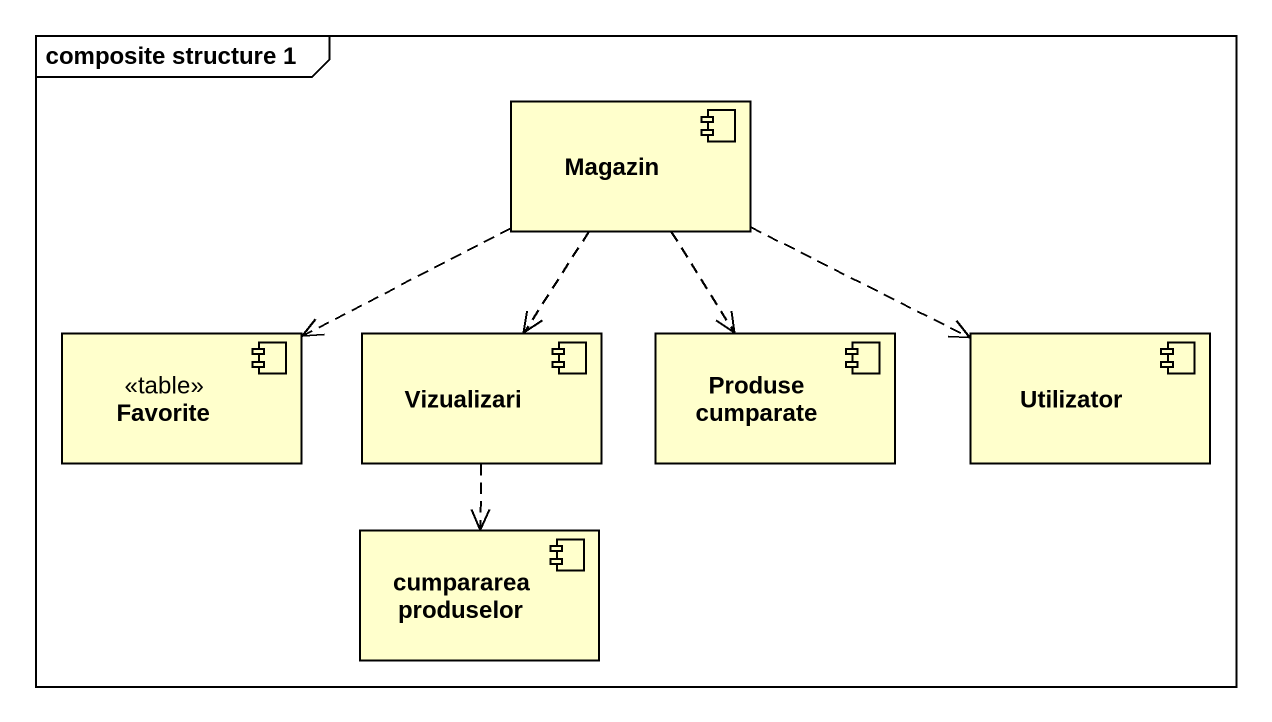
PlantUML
@startuml
mainframe composite structure 1
component Magazin
component Favorite <<table>>
component Vizualizari
component "Produse cumparate" as Produse_cumparate
component Utilizator
component "cumpararea produselor" as cumpararea_produselor
Magazin .left.> Favorite
Magazin ..> Vizualizari
Magazin ..> Produse_cumparate
Magazin .right.> Utilizator
Vizualizari ..> cumpararea_produselor
@enduml
